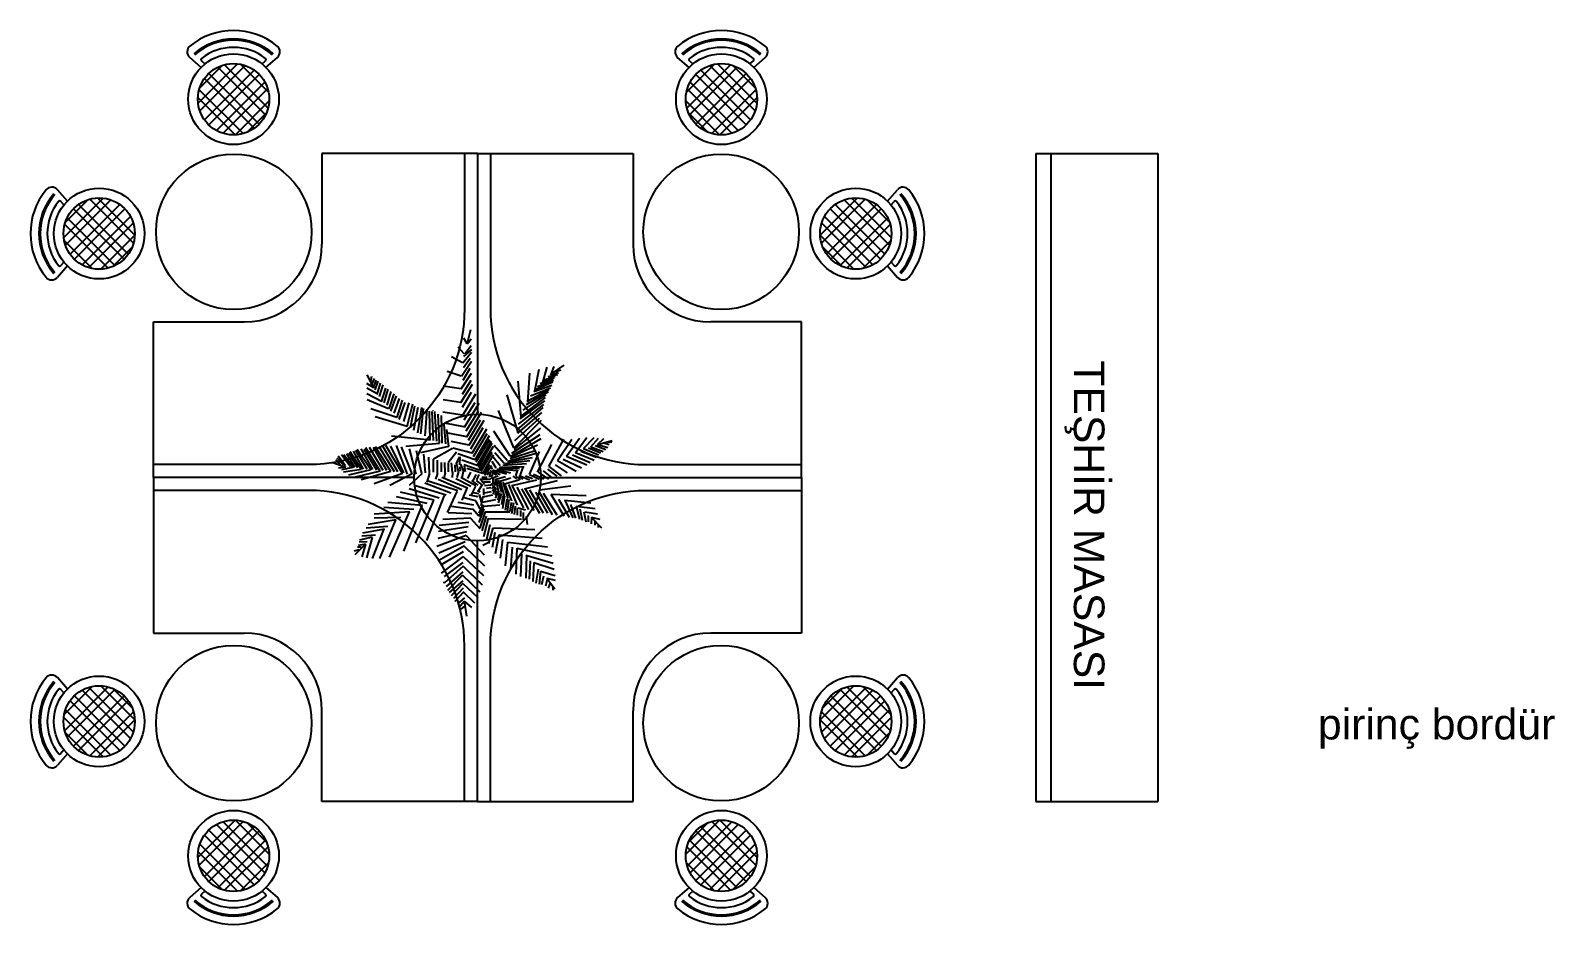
# Model space of a CAD drawing. Header units: millimetres. Extents: x 1650 to 6065, y 324 to 3836.
# Drawn here: x 3248.3 to 3747.1, y 1855.7 to 2148.3 of the extents above; entities that cross this region are included whole.
import ezdxf

# ---------------------------------------------------------------- set-up
doc = ezdxf.new("R2010")
doc.units = ezdxf.units.MM
doc.layers.add('A-370C-C', color=30, linetype='Continuous')
doc.layers.add('PY', color=104, linetype='Continuous')
doc.layers.add('porselen kaplama', color=181, linetype='Continuous', lineweight=5)
doc.styles.get("Standard").update_dxf_attribs({"font": 'arial.ttf'})

# ---------------------------------------------------------------- blocks, each defined once
blk = doc.blocks.new('A$C0AE060C1')
at = {"layer": 'PY', "color": 251, "true_color": 0x636466}
for p, q in [((4.394, 8.908), (4.291, 9.097)), ((4.507, 9.368), (4.394, 8.935)), ((4.394, 8.908), (4.53, 9.07)), ((4.246, 8.285), (3.882, 8.488)), ((4.303, 8.583), (4.098, 8.799)), ((4.257, 8.285), (4.542, 8.637)), ((4.283, 8.491), (4.553, 8.72)), ((4.325, 8.583), (4.53, 8.854)), ((4.2, 7.851), (3.745, 8)), ((4.212, 7.851), (4.542, 8.339)), ((4.261, 7.721), (4.5, 8.118)), ((4.274, 8.137), (4.5, 8.435)), ((6.612, 7.364), (6.748, 8.082)), ((6.873, 7.648), (7.01, 8.149)), ((7.135, 7.879), (7.249, 8.163)), ((7.564, 8.214), (7.15, 7.93)), ((7.283, 8.007), (7.464, 8.063)), ((1.118, 7.892), (1.334, 7.472)), ((1.346, 7.472), (1.118, 7.608)), ((1.239, 7.69), (1.278, 7.852)), ((1.278, 7.578), (1.367, 7.777)), ((1.334, 7.472), (1.414, 7.716)), ((1.389, 7.405), (1.482, 7.69)), ((1.448, 7.256), (1.562, 7.621)), ((1.531, 7.187), (1.646, 7.566)), ((1.562, 7.621), (1.562, 7.621)), ((4.2, 7.432), (3.609, 7.527)), ((4.189, 6.985), (4.576, 7.594)), ((4.2, 7.432), (4.542, 7.946)), ((4.247, 7.262), (4.526, 7.721)), ((6.168, 6.511), (6.066, 7.689)), ((6.384, 6.998), (6.452, 7.946)), ((6.582, 7.349), (7.167, 7.56)), ((6.624, 7.418), (7.197, 7.664)), ((6.698, 7.51), (7.22, 7.721)), ((6.786, 7.616), (7.247, 7.796)), ((6.879, 7.721), (7.277, 7.854)), ((7.043, 7.845), (7.362, 7.901)), ((7.15, 7.911), (7.388, 7.968)), ((7.197, 7.664), (7.197, 7.664)), ((7.388, 7.968), (7.388, 7.968)), ((1.448, 7.269), (1.118, 7.459)), ((1.596, 7.025), (1.118, 7.269)), ((1.823, 6.782), (1.129, 7.08)), ((1.596, 7.012), (1.732, 7.459)), ((1.686, 6.976), (1.81, 7.423)), ((1.775, 6.902), (1.912, 7.349)), ((1.846, 6.782), (2.005, 7.269)), ((1.899, 6.703), (2.08, 7.206)), ((2.005, 6.635), (2.182, 7.119)), ((2.108, 6.497), (2.278, 7.066)), ((2.169, 6.436), (2.373, 6.989)), ((4.178, 6.985), (3.609, 7.08)), ((4.247, 6.834), (4.54, 7.33)), ((4.257, 6.579), (4.678, 7.269)), ((4.296, 6.418), (4.655, 6.989)), ((6.066, 5.996), (5.702, 7.242)), ((6.135, 6.455), (6.941, 7.045)), ((6.162, 6.546), (6.959, 7.152)), ((6.228, 6.741), (6.977, 7.237)), ((6.339, 6.921), (7.057, 7.349)), ((6.385, 7.039), (7.07, 7.418)), ((6.467, 7.206), (7.119, 7.473)), ((2.096, 6.497), (1.243, 6.782)), ((2.437, 6.199), (1.391, 6.524)), ((2.32, 6.368), (2.501, 6.976)), ((2.437, 6.199), (2.619, 6.944)), ((2.537, 6.17), (2.679, 6.883)), ((2.652, 6.083), (2.794, 6.834)), ((2.779, 5.996), (2.915, 6.822)), ((2.882, 5.959), (2.971, 6.796)), ((3.024, 5.903), (3.086, 6.759)), ((3.188, 5.753), (3.165, 6.701)), ((3.29, 5.741), (3.25, 6.691)), ((3.268, 6.728), (3.268, 6.714)), ((3.405, 5.723), (3.343, 6.691)), ((3.495, 5.658), (3.45, 6.606)), ((3.45, 6.606), (3.45, 6.592)), ((3.583, 5.654), (3.556, 6.561)), ((4.246, 6.579), (3.598, 6.673)), ((4.314, 6.186), (4.792, 6.971)), ((4.362, 6.064), (4.77, 6.703)), ((4.382, 5.861), (4.871, 6.673)), ((5.929, 5.509), (5.417, 6.728)), ((6.035, 6.091), (6.879, 6.83)), ((6.06, 5.99), (6.839, 6.666)), ((6.073, 6.275), (6.901, 6.921)), ((3.698, 5.636), (3.649, 6.263)), ((4.337, 6.186), (3.666, 6.308)), ((3.802, 5.55), (3.734, 6.105)), ((4.438, 5.76), (4.832, 6.418)), ((4.462, 5.59), (4.951, 6.416)), ((4.513, 5.475), (4.921, 6.17)), ((4.564, 5.333), (5.042, 6.132)), ((5.804, 5.238), (5.269, 6.051)), ((5.931, 5.456), (6.813, 6.151)), ((5.939, 5.503), (6.831, 6.413)), ((5.958, 5.741), (6.76, 6.474)), ((1.545, 4.745), (1.083, 5.503)), ((1.083, 5.503), (1.083, 5.484)), ((1.646, 4.761), (1.199, 5.512)), ((1.77, 4.761), (1.327, 5.512)), ((1.895, 4.726), (1.401, 5.541)), ((2.014, 4.724), (1.531, 5.524)), ((2.129, 4.724), (1.646, 5.543)), ((2.277, 4.669), (1.736, 5.579)), ((2.32, 4.686), (1.899, 5.561)), ((3.188, 5.753), (1.926, 5.888)), ((2.448, 4.649), (2.08, 5.58)), ((2.596, 4.65), (2.245, 5.541)), ((3.495, 5.644), (2.392, 5.55)), ((3.791, 5.55), (2.87, 5.346)), ((3.29, 5.143), (3.916, 5.495)), ((4.382, 5.861), (3.78, 5.983)), ((4.462, 5.59), (3.87, 5.712)), ((4.564, 5.333), (3.927, 5.495)), ((4.602, 5.226), (5.049, 5.977)), ((4.655, 5.116), (5.133, 5.915)), ((4.695, 5.046), (5.138, 5.779)), ((4.724, 4.927), (5.19, 5.726)), ((4.77, 4.866), (5.213, 5.654)), ((4.792, 4.778), (5.258, 5.563)), ((5.702, 5.089), (5.281, 5.577)), ((5.812, 5.219), (6.815, 5.806)), ((5.829, 5.208), (6.698, 5.599)), ((5.856, 5.332), (6.786, 5.94)), ((6.704, 4.707), (7.166, 5.617)), ((7.07, 4.896), (7.564, 5.787)), ((7.357, 5.086), (7.818, 5.787)), ((7.468, 5.731), (7.468, 5.731)), ((7.643, 5.238), (8.073, 5.825)), ((7.946, 5.351), (8.312, 5.844)), ((8.073, 5.825), (8.073, 5.825)), ((8.201, 5.484), (8.551, 5.844)), ((8.368, 5.506), (8.762, 5.344)), ((8.439, 5.541), (8.694, 5.825)), ((8.439, 5.541), (8.853, 5.389)), ((8.585, 5.58), (8.931, 5.45)), ((8.662, 5.617), (8.869, 5.806)), ((8.662, 5.617), (9.14, 5.749)), ((8.662, 5.617), (8.997, 5.522)), ((8.864, 5.667), (9.046, 5.611)), ((9.006, 5.704), (9.135, 5.686)), ((0, 5.029), (0.43, 4.877)), ((0.242, 4.953), (0.1, 5.115)), ((0.357, 4.935), (0.14, 5.17)), ((0.414, 4.915), (0.175, 5.238)), ((0.574, 4.885), (0.281, 5.276)), ((0.653, 4.858), (0.366, 5.276)), ((0.725, 4.866), (0.459, 5.313)), ((0.818, 4.848), (0.534, 5.332)), ((0.939, 4.802), (0.573, 5.37)), ((1.008, 4.81), (0.676, 5.4)), ((1.123, 4.81), (0.751, 5.419)), ((1.242, 4.783), (0.796, 5.446)), ((0.796, 5.446), (0.796, 5.446)), ((1.314, 4.792), (0.928, 5.475)), ((1.438, 4.779), (1.021, 5.456)), ((2.727, 4.649), (2.51, 5.475)), ((2.914, 4.65), (2.739, 5.408)), ((3.033, 4.686), (2.984, 5.295)), ((3.169, 4.669), (3.137, 5.2)), ((3.299, 4.705), (3.299, 5.133)), ((3.424, 4.669), (3.424, 5.105)), ((3.556, 4.724), (3.556, 5.028)), ((3.678, 4.688), (3.662, 5.029)), ((3.78, 5.021), (4.052, 5.374)), ((3.786, 4.724), (3.786, 5.009)), ((3.917, 4.707), (3.885, 5.01)), ((4.041, 4.981), (4.155, 5.211)), ((4.108, 4.726), (4.045, 5.01)), ((4.052, 5.374), (4.052, 5.374)), ((4.655, 5.116), (4.087, 5.306)), ((4.155, 5.211), (4.143, 4.954)), ((4.724, 4.927), (4.223, 5.103)), ((4.859, 4.742), (5.213, 5.369)), ((4.906, 4.669), (5.258, 5.279)), ((5.349, 4.845), (5.213, 5.062)), ((5.474, 4.913), (5.247, 5.197)), ((5.611, 4.994), (5.304, 5.346)), ((5.563, 4.935), (6.339, 4.99)), ((5.621, 4.991), (6.449, 5.086)), ((5.727, 5.046), (6.534, 5.189)), ((5.732, 5.067), (6.656, 5.332)), ((5.807, 5.152), (6.622, 5.419)), ((6.433, 4.631), (6.767, 5.389)), ((6.656, 5.332), (6.656, 5.332)), ((7.357, 5.086), (7.962, 4.745)), ((7.54, 5.133), (8.138, 4.848)), ((7.643, 5.238), (8.312, 4.953)), ((7.845, 5.276), (8.421, 5.021)), ((7.946, 5.351), (8.551, 5.105)), ((8.116, 5.4), (8.625, 5.201)), ((8.201, 5.484), (8.694, 5.276)), ((0.43, 4.877), (0.191, 4.84)), ((0.653, 4.858), (0.287, 4.783)), ((0.939, 4.802), (0.35, 4.707)), ((1.242, 4.783), (0.51, 4.612)), ((1.545, 4.745), (0.685, 4.536)), ((1.895, 4.726), (0.924, 4.46)), ((2.277, 4.669), (1.353, 4.328)), ((2.596, 4.65), (1.863, 4.271)), ((2.914, 4.65), (2.5, 4.271)), ((3.169, 4.669), (3.073, 4.385)), ((3.424, 4.669), (3.36, 4.479)), ((4.411, 4.19), (3.567, 4.531)), ((3.678, 4.688), (3.631, 4.498)), ((3.631, 4.498), (3.631, 4.498)), ((3.917, 4.707), (3.901, 4.536)), ((4.017, 4.724), (4.004, 4.953)), ((4.108, 4.726), (4.06, 4.536)), ((4.181, 4.742), (4.167, 4.885)), ((4.283, 4.726), (4.188, 4.972)), ((4.681, 4.265), (4.188, 4.531)), ((4.267, 4.726), (4.22, 4.517)), ((4.792, 4.778), (4.291, 4.954)), ((4.345, 4.724), (4.309, 4.904)), ((4.906, 4.669), (4.382, 4.832)), ((4.506, 4.707), (4.411, 4.498)), ((4.681, 4.631), (4.586, 4.422)), ((4.713, 4.462), (4.793, 4.634)), ((4.873, 4.548), (5.048, 4.548)), ((4.947, 4.655), (5.138, 4.959)), ((4.968, 4.612), (5.191, 4.913)), ((5.049, 4.618), (5.125, 4.724)), ((5.127, 4.548), (5.175, 4.719)), ((5.223, 4.548), (5.127, 4.462)), ((5.143, 4.764), (5.35, 4.612)), ((5.213, 4.805), (5.167, 4.927)), ((5.191, 4.913), (5.191, 4.913)), ((5.191, 4.548), (5.255, 4.698)), ((5.223, 4.783), (5.685, 4.65)), ((5.223, 4.526), (5.414, 4.591)), ((5.231, 4.742), (5.475, 4.637)), ((5.239, 4.526), (5.239, 4.311)), ((5.334, 4.483), (5.653, 4.569)), ((5.359, 4.792), (5.82, 4.686)), ((5.366, 4.821), (6.019, 4.764)), ((5.448, 4.848), (6.113, 4.829)), ((5.462, 4.877), (6.258, 4.896)), ((5.462, 4.419), (5.828, 4.526)), ((5.896, 4.575), (6.011, 4.488)), ((5.987, 4.591), (6.051, 4.784)), ((5.987, 4.591), (6.131, 4.462)), ((6.073, 4.575), (6.215, 4.488)), ((6.131, 4.593), (6.226, 4.877)), ((6.131, 4.593), (6.433, 4.46)), ((6.303, 4.593), (6.534, 4.506)), ((6.433, 4.631), (6.767, 4.479)), ((6.569, 4.649), (6.901, 4.488)), ((6.72, 4.707), (7.054, 4.479)), ((6.879, 4.755), (7.172, 4.525)), ((7.03, 4.81), (7.336, 4.575)), ((7.07, 4.896), (7.468, 4.593)), ((7.274, 4.953), (7.668, 4.686)), ((3.312, 3.791), (2.213, 4.057)), ((3.481, 3.861), (2.501, 4.165)), ((3.71, 3.962), (2.707, 4.265)), ((3.866, 4.022), (3.011, 4.345)), ((4.092, 4.095), (3.121, 4.417)), ((3.36, 4.479), (3.36, 4.479)), ((4.221, 4.128), (3.445, 4.469)), ((4.06, 4.075), (3.742, 3.387)), ((4.513, 4.239), (4.03, 4.488)), ((4.395, 4.204), (4.22, 3.796)), ((4.666, 4.247), (4.522, 3.946)), ((4.757, 4.289), (4.553, 4.432)), ((4.777, 4), (4.602, 4.038)), ((4.904, 4.284), (4.697, 4.436)), ((4.819, 4.059), (4.739, 4.097)), ((4.888, 4.29), (4.745, 4.075)), ((4.809, 4.483), (5.127, 4.483)), ((4.961, 4.308), (4.859, 4.432)), ((4.936, 4.397), (5.159, 4.397)), ((4.936, 4.171), (4.936, 3.962)), ((4.952, 4.032), (5.191, 4.075)), ((4.968, 4.268), (5.175, 4.29)), ((5.032, 4.182), (5.175, 4.204)), ((5.239, 4.333), (5.143, 4.268)), ((5.302, 4.268), (5.191, 4.161)), ((5.244, 4.277), (5.209, 4.258)), ((5.324, 4.221), (5.231, 4.078)), ((5.35, 4.182), (5.239, 3.989)), ((5.311, 4.488), (5.297, 4.289)), ((5.373, 4.097), (5.311, 3.954)), ((5.311, 3.954), (5.461, 4.022)), ((5.43, 4.096), (5.318, 3.86)), ((5.334, 4.483), (5.414, 4.096)), ((5.461, 4.022), (5.386, 3.793)), ((5.399, 4.45), (5.515, 4.041)), ((5.525, 4.01), (5.414, 3.71)), ((5.478, 4.419), (5.605, 3.925)), ((5.563, 4.382), (5.732, 3.848)), ((5.621, 4.333), (6.083, 4.462)), ((5.621, 4.333), (5.844, 3.774)), ((5.754, 4.308), (6.037, 3.631)), ((5.86, 4.268), (6.672, 4.462)), ((5.86, 4.268), (6.242, 3.538)), ((6.024, 4.221), (6.405, 3.489)), ((6.175, 4.165), (6.582, 3.451)), ((6.274, 4.161), (7.357, 4.44)), ((6.29, 4.161), (6.767, 3.366)), ((6.432, 4.134), (6.888, 3.383)), ((6.636, 4.059), (7.03, 3.364)), ((6.752, 4.053), (7.181, 3.323)), ((6.765, 4.128), (7.794, 4.263)), ((6.888, 4.022), (7.336, 3.309)), ((2.652, 3.489), (1.673, 3.557)), ((2.93, 3.621), (1.799, 3.716)), ((3.086, 3.681), (2.08, 3.898)), ((2.914, 3.624), (2.309, 2.12)), ((3.296, 3.796), (2.707, 2.399)), ((3.072, 2.477), (3.652, 3.942)), ((4.586, 3.488), (3.885, 3.583)), ((4.615, 3.631), (4.105, 3.718)), ((4.22, 3.796), (4.22, 3.796)), ((4.22, 3.796), (4.22, 3.796)), ((4.681, 3.773), (4.299, 3.867)), ((4.752, 3.898), (4.473, 3.954)), ((4.586, 3.507), (4.777, 3.28)), ((4.666, 3.773), (4.809, 3.507)), ((4.936, 3.602), (4.777, 3.259)), ((4.907, 3.65), (4.779, 3.364)), ((4.943, 3.507), (4.779, 3.06)), ((4.793, 3.981), (4.857, 3.735)), ((4.907, 3.917), (4.841, 3.613)), ((4.904, 3.731), (5.334, 3.817)), ((4.92, 3.903), (5.239, 3.968)), ((4.936, 3.602), (5.462, 3.645)), ((5.563, 3.935), (5.515, 3.65)), ((5.621, 3.925), (5.557, 3.516)), ((5.692, 3.83), (5.639, 3.47)), ((5.764, 3.817), (5.701, 3.409)), ((5.834, 3.718), (5.794, 3.42)), ((5.908, 3.71), (5.844, 3.344)), ((5.971, 3.594), (5.935, 3.327)), ((6.035, 3.538), (6.035, 3.301)), ((6.067, 3.538), (6.306, 3.473)), ((7.134, 3.989), (7.564, 3.28)), ((7.15, 3.989), (8.296, 3.946)), ((7.389, 3.83), (7.73, 3.24)), ((7.58, 3.796), (8.439, 3.71)), ((7.595, 3.796), (7.85, 3.216)), ((7.783, 3.65), (7.947, 3.203)), ((7.962, 3.602), (8.583, 3.516)), ((7.962, 3.602), (8.073, 3.173)), ((8.089, 3.507), (8.164, 3.135)), ((2.07, 3.147), (1.162, 2.995)), ((2.516, 3.412), (1.353, 3.336)), ((2.222, 3.222), (1.354, 3.203)), ((2.054, 3.151), (1.529, 1.883)), ((2.5, 3.409), (1.847, 1.926)), ((4.447, 3.06), (3.481, 2.967)), ((4.522, 3.204), (3.599, 3.166)), ((4.549, 3.346), (3.773, 3.383)), ((4.506, 3.204), (4.809, 2.863)), ((4.984, 3.409), (4.809, 2.893)), ((5.023, 3.271), (4.881, 2.793)), ((5.08, 3.194), (4.936, 2.592)), ((4.984, 3.409), (5.796, 3.409)), ((5.08, 3.194), (6.178, 3.173)), ((6.139, 3.451), (6.139, 3.259)), ((6.226, 3.387), (6.226, 3.151)), ((6.33, 3.259), (6.365, 2.992)), ((8.216, 3.409), (8.28, 3.087)), ((8.248, 3.409), (8.662, 3.344)), ((8.355, 3.29), (8.355, 3.079)), ((8.455, 3.237), (8.742, 3.173)), ((8.471, 3.237), (8.455, 3.022)), ((8.455, 3.237), (8.79, 2.893)), ((8.572, 3.098), (8.572, 2.973)), ((8.687, 3.004), (8.687, 2.899)), ((1.29, 2.578), (0.876, 2.483)), ((1.394, 2.651), (0.946, 2.613)), ((1.688, 2.844), (0.971, 2.711)), ((1.801, 2.936), (1.088, 2.88)), ((1.29, 2.571), (1.099, 1.905)), ((1.672, 2.85), (1.29, 1.883)), ((4.363, 2.635), (3.408, 2.275)), ((4.371, 2.756), (3.441, 2.539)), ((4.427, 2.919), (3.455, 2.768)), ((4.363, 2.635), (4.952, 2.009)), ((5.138, 2.986), (5.023, 2.452)), ((5.239, 2.893), (5.095, 2.378)), ((5.302, 2.738), (5.213, 2.241)), ((5.255, 2.893), (6.608, 2.829)), ((5.43, 2.657), (5.318, 2.034)), ((5.446, 2.657), (6.847, 2.55)), ((5.554, 2.508), (5.479, 1.9)), ((6.847, 2.55), (6.847, 2.55)), ((0.857, 2.167), (0.702, 2.129)), ((1.067, 2.351), (0.717, 2.009)), ((0.933, 2.253), (0.804, 2.253)), ((1.067, 2.351), (0.828, 2.313)), ((1.123, 2.433), (0.857, 2.415)), ((1.067, 2.351), (0.955, 1.934)), ((4.331, 2.433), (3.467, 2.061)), ((4.315, 2.294), (3.471, 1.82)), ((4.269, 2.098), (3.529, 1.664)), ((4.315, 2.275), (4.968, 1.649)), ((5.085, 2.396), (4.907, 2.309)), ((5.717, 2.421), (5.637, 1.647)), ((5.732, 2.421), (7.022, 2.27)), ((5.873, 2.253), (5.811, 1.54)), ((6.019, 2.227), (5.987, 1.368)), ((6.019, 2.227), (7.166, 1.969)), ((6.179, 2.042), (6.144, 1.291)), ((1.529, 1.883), (1.529, 1.883)), ((4.267, 1.953), (3.551, 1.403)), ((4.256, 1.757), (3.645, 1.291)), ((4.267, 1.63), (3.646, 1.081)), ((4.252, 1.649), (4.888, 1.024)), ((4.267, 1.953), (4.936, 1.327)), ((6.322, 1.991), (7.213, 1.733)), ((6.338, 1.991), (6.322, 1.239)), ((6.463, 1.807), (6.423, 1.205)), ((6.576, 1.755), (6.545, 1.131)), ((6.576, 1.755), (7.245, 1.54)), ((6.715, 1.54), (6.64, 1.08)), ((3.646, 1.081), (3.646, 1.118)), ((4.256, 1.453), (3.707, 0.969)), ((4.236, 1.327), (3.758, 0.834)), ((4.256, 1.149), (3.809, 0.776)), ((4.252, 1.062), (3.869, 0.664)), ((4.236, 1.346), (4.809, 0.796)), ((4.252, 1.062), (4.745, 0.607)), ((4.952, 1.196), (4.952, 1.196)), ((6.799, 1.475), (6.752, 1.046)), ((6.799, 1.475), (7.277, 1.325)), ((6.897, 1.31), (6.831, 1.025)), ((7.022, 1.239), (6.959, 0.981)), ((7.006, 1.239), (7.277, 1.174)), ((7.006, 1.239), (7.261, 0.895)), ((7.11, 1.093), (7.048, 0.919)), ((7.189, 1.006), (7.203, 0.845)), ((4.269, 0.919), (3.95, 0.578)), ((4.283, 0.796), (3.997, 0.474)), ((4.309, 0.596), (4.079, 0.398)), ((4.267, 0.796), (4.634, 0.436)), ((3.997, 0.474), (3.997, 0.474)), ((4.299, 0.474), (4.14, 0.284)), ((4.318, 0.33), (4.194, 0.224)), ((4.299, 0.493), (4.538, 0.284)), ((4.299, 0.493), (4.379, 0))]:
    blk.add_line(p, q, dxfattribs=at)

msp = doc.modelspace()

# ---------------------------------------------------------------- linework, layer by layer
at = {"layer": 'A-370C-C', "ltscale": 50}
for p, q in [((3304.18, 2136.18, 0), (3300.44, 2139.48, 0)), ((3303.2, 2124.46, 0), (3316.12, 2137.38, 0)), ((3303.72, 2129.49, 0), (3311.09, 2136.86, 0)), ((3303.75, 2122.01, 0), (3318.57, 2136.83, 0)), ((3305.45, 2137.33, 0), (3304.31, 2138.33, 0)), ((3305.28, 2119.04, 0), (3321.54, 2135.31, 0)), ((3325.28, 2120.67, 0), (3309.67, 2136.28, 0)), ((3326.09, 2122.86, 0), (3311.86, 2137.09, 0)), ((3326.23, 2128.09, 0), (3317.09, 2137.23, 0)), ((3324.13, 2137.33, 0), (3325.27, 2138.33, 0)), ((3325.4, 2136.18, 0), (3329.15, 2139.48, 0)), ((3463.85, 2136.18, 0), (3460.1, 2139.48, 0)), ((3463.02, 2128.09, 0), (3472.16, 2137.23, 0)), ((3463.16, 2122.86, 0), (3477.38, 2137.09, 0)), ((3463.97, 2120.67, 0), (3479.57, 2136.28, 0)), ((3465.11, 2137.33, 0), (3463.98, 2138.33, 0)), ((3483.97, 2119.04, 0), (3467.7, 2135.31, 0)), ((3485.49, 2122.01, 0), (3470.68, 2136.83, 0)), ((3486.05, 2124.46, 0), (3473.13, 2137.38, 0)), ((3485.52, 2129.49, 0), (3478.15, 2136.86, 0)), ((3483.8, 2137.33, 0), (3484.93, 2138.33, 0)), ((3485.06, 2136.18, 0), (3488.81, 2139.48, 0)), ((3305.16, 2132.66, 0), (3321.66, 2116.16, 0)), ((3306.66, 2134.16, 0), (3323.16, 2117.66, 0)), ((3309.26, 2115.52, 0), (3325.06, 2131.32, 0)), ((3315.03, 2125.79, 0), (3323.16, 2133.92, 0)), ((3479.99, 2115.52, 0), (3464.18, 2131.32, 0)), ((3482.59, 2134.16, 0), (3466.09, 2117.66, 0)), ((3474.22, 2125.79, 0), (3466.09, 2133.92, 0)), ((3484.09, 2132.66, 0), (3467.59, 2116.16, 0)), ((3315.32, 2114.13, 0), (3303.14, 2126.32, 0)), ((3317.9, 2114.55, 0), (3303.55, 2128.9, 0)), ((3306.66, 2117.42, 0), (3315.03, 2125.79, 0)), ((3311.37, 2114.64, 0), (3325.95, 2129.21, 0)), ((3315.38, 2114.14, 0), (3326.44, 2125.21, 0)), ((3473.87, 2114.14, 0), (3462.8, 2125.21, 0)), ((3477.87, 2114.64, 0), (3463.3, 2129.21, 0)), ((3471.34, 2114.55, 0), (3485.7, 2128.9, 0)), ((3473.93, 2114.13, 0), (3486.11, 2126.32, 0)), ((3482.59, 2117.42, 0), (3474.22, 2125.79, 0)), ((3325.58, 2121.34, 0), (3319.24, 2115.01, 0)), ((3463.67, 2121.34, 0), (3470, 2115.01, 0)), ((3394.62, 2108.06, 0), (3343.71, 2108.06, 0)), ((3343.71, 2108.06, 0), (3343.71, 2078.36, 0)), ((3394.62, 2108.06, 0), (3445.53, 2108.06, 0)), ((3420.08, 2108.06, 0), (3445.53, 2108.06, 0)), ((3445.53, 2108.06, 0), (3445.53, 2078.36, 0)), ((3577.31, 2108.06, 0), (3577.31, 1895.92, 0)), ((3577.31, 2108.06, 0), (3617.31, 2108.06, 0)), ((3582.31, 2108.06, 0), (3582.31, 1895.92, 0)), ((3617.31, 2108.06, 0), (3617.31, 1895.92, 0)), ((3260.43, 2092.43, 0), (3257.13, 2096.18, 0)), ((3528.82, 2092.43, 0), (3532.11, 2096.18, 0)), ((3259.28, 2091.17, 0), (3258.28, 2092.3, 0)), ((3272.15, 2093.41, 0), (3259.23, 2080.49, 0)), ((3267.13, 2092.89, 0), (3259.76, 2085.52, 0)), ((3274.6, 2092.86, 0), (3259.78, 2078.05, 0)), ((3277.58, 2091.34, 0), (3261.31, 2075.07, 0)), ((3262.46, 2089.95, 0), (3278.95, 2073.45, 0)), ((3263.96, 2091.45, 0), (3280.45, 2074.96, 0)), ((3282.07, 2078.71, 0), (3267.71, 2093.07, 0)), ((3282.48, 2081.3, 0), (3270.3, 2093.48, 0)), ((3279.19, 2089.95, 0), (3270.82, 2081.59, 0)), ((3506.77, 2081.3, 0), (3518.95, 2093.48, 0)), ((3507.18, 2078.71, 0), (3521.54, 2093.07, 0)), ((3525.29, 2091.45, 0), (3508.79, 2074.96, 0)), ((3510.05, 2089.95, 0), (3518.42, 2081.59, 0)), ((3526.79, 2089.95, 0), (3510.29, 2073.45, 0)), ((3511.67, 2091.34, 0), (3527.94, 2075.07, 0)), ((3514.65, 2092.86, 0), (3529.46, 2078.05, 0)), ((3517.09, 2093.41, 0), (3530.01, 2080.49, 0)), ((3522.12, 2092.89, 0), (3529.49, 2085.52, 0)), ((3529.96, 2091.17, 0), (3530.96, 2092.3, 0)), ((3275.94, 2071.34, 0), (3260.34, 2086.94, 0)), ((3281.1, 2087.36, 0), (3265.29, 2071.55, 0)), ((3281.98, 2085.24, 0), (3267.41, 2070.67, 0)), ((3507.27, 2085.24, 0), (3521.84, 2070.67, 0)), ((3508.15, 2087.36, 0), (3523.96, 2071.55, 0)), ((3513.31, 2071.34, 0), (3528.91, 2086.94, 0)), ((3273.75, 2070.53, 0), (3259.53, 2084.75, 0)), ((3270.82, 2081.59, 0), (3262.69, 2073.45, 0)), ((3282.48, 2081.24, 0), (3271.41, 2070.17, 0)), ((3506.77, 2081.24, 0), (3517.84, 2070.17, 0)), ((3515.5, 2070.53, 0), (3529.72, 2084.75, 0)), ((3518.42, 2081.59, 0), (3526.55, 2073.45, 0)), ((3268.52, 2070.38, 0), (3259.38, 2079.52, 0)), ((3275.28, 2071.04, 0), (3281.61, 2077.37, 0)), ((3513.97, 2071.04, 0), (3507.64, 2077.37, 0)), ((3520.72, 2070.38, 0), (3529.86, 2079.52, 0)), ((3260.43, 2071.22, 0), (3257.13, 2067.47, 0)), ((3259.28, 2072.48, 0), (3258.28, 2071.34, 0)), ((3528.82, 2071.22, 0), (3532.11, 2067.47, 0)), ((3529.96, 2072.48, 0), (3530.96, 2071.34, 0)), ((3288.56, 2001.99, 0), (3288.56, 2052.9, 0)), ((3288.56, 2052.9, 0), (3318.26, 2052.9, 0)), ((3500.69, 2052.9, 0), (3470.99, 2052.9, 0)), ((3500.69, 2001.99, 0), (3500.69, 2052.9, 0)), ((3288.56, 2001.99, 0), (3288.56, 1951.08, 0)), ((3500.69, 2001.99, 0), (3500.69, 1951.08, 0)), ((3288.56, 1951.08, 0), (3318.26, 1951.08, 0)), ((3500.69, 1951.08, 0), (3470.99, 1951.08, 0)), ((3260.43, 1932.77, 0), (3257.13, 1936.51, 0)), ((3528.82, 1932.77, 0), (3532.11, 1936.51, 0)), ((3259.28, 1931.5, 0), (3258.28, 1932.64, 0)), ((3268.52, 1933.6, 0), (3259.38, 1924.46, 0)), ((3273.75, 1933.45, 0), (3259.53, 1919.23, 0)), ((3275.94, 1932.64, 0), (3260.34, 1917.04, 0)), ((3262.46, 1914.03, 0), (3278.95, 1930.53, 0)), ((3270.82, 1922.4, 0), (3262.69, 1930.53, 0)), ((3281.1, 1916.62, 0), (3265.29, 1932.43, 0)), ((3281.98, 1918.74, 0), (3267.41, 1933.31, 0)), ((3282.48, 1922.74, 0), (3271.41, 1933.81, 0)), ((3275.28, 1932.94, 0), (3281.61, 1926.61, 0)), ((3506.77, 1922.74, 0), (3517.84, 1933.81, 0)), ((3507.27, 1918.74, 0), (3521.84, 1933.31, 0)), ((3513.97, 1932.94, 0), (3507.64, 1926.61, 0)), ((3508.15, 1916.62, 0), (3523.96, 1932.43, 0)), ((3526.79, 1914.03, 0), (3510.29, 1930.53, 0)), ((3513.31, 1932.64, 0), (3528.91, 1917.04, 0)), ((3515.5, 1933.45, 0), (3529.72, 1919.23, 0)), ((3518.42, 1922.4, 0), (3526.55, 1930.53, 0)), ((3520.72, 1933.6, 0), (3529.86, 1924.46, 0)), ((3529.96, 1931.5, 0), (3530.96, 1932.64, 0)), ((3274.6, 1911.12, 0), (3259.78, 1925.94, 0)), ((3277.58, 1912.64, 0), (3261.31, 1928.91, 0)), ((3263.96, 1912.53, 0), (3280.45, 1929.03, 0)), ((3282.07, 1925.27, 0), (3267.71, 1910.91, 0)), ((3343.71, 1895.92, 0), (3343.71, 1925.62, 0)), ((3445.53, 1895.92, 0), (3445.53, 1925.62, 0)), ((3507.18, 1925.27, 0), (3521.54, 1910.91, 0)), ((3525.29, 1912.53, 0), (3508.79, 1929.03, 0)), ((3511.67, 1912.64, 0), (3527.94, 1928.91, 0)), ((3514.65, 1911.12, 0), (3529.46, 1925.94, 0)), ((3272.15, 1910.57, 0), (3259.23, 1923.49, 0)), ((3282.48, 1922.68, 0), (3270.3, 1910.5, 0)), ((3279.19, 1914.03, 0), (3270.82, 1922.4, 0)), ((3506.77, 1922.68, 0), (3518.95, 1910.5, 0)), ((3510.05, 1914.03, 0), (3518.42, 1922.4, 0)), ((3517.09, 1910.57, 0), (3530.01, 1923.49, 0)), ((3267.13, 1911.09, 0), (3259.76, 1918.46, 0)), ((3522.12, 1911.09, 0), (3529.49, 1918.46, 0)), ((3260.43, 1911.55, 0), (3257.13, 1907.8, 0)), ((3259.28, 1912.82, 0), (3258.28, 1911.68, 0)), ((3528.82, 1911.55, 0), (3532.11, 1907.8, 0)), ((3529.96, 1912.82, 0), (3530.96, 1911.68, 0)), ((3394.62, 1895.92, 0), (3343.71, 1895.92, 0)), ((3394.62, 1895.92, 0), (3445.53, 1895.92, 0)), ((3577.31, 1895.92, 0), (3617.31, 1895.92, 0)), ((3315.32, 1889.85, 0), (3303.14, 1877.67, 0)), ((3317.9, 1889.44, 0), (3303.55, 1875.08, 0)), ((3305.16, 1871.32, 0), (3321.66, 1887.82, 0)), ((3306.66, 1886.56, 0), (3315.03, 1878.19, 0)), ((3306.66, 1869.82, 0), (3323.16, 1886.32, 0)), ((3309.26, 1888.46, 0), (3325.06, 1872.66, 0)), ((3311.37, 1889.35, 0), (3325.95, 1874.77, 0)), ((3315.38, 1889.84, 0), (3326.44, 1878.78, 0)), ((3325.58, 1882.64, 0), (3319.24, 1888.98, 0)), ((3473.87, 1889.84, 0), (3462.8, 1878.78, 0)), ((3477.87, 1889.35, 0), (3463.3, 1874.77, 0)), ((3463.67, 1882.64, 0), (3470, 1888.98, 0)), ((3479.99, 1888.46, 0), (3464.18, 1872.66, 0)), ((3482.59, 1869.82, 0), (3466.09, 1886.32, 0)), ((3484.09, 1871.32, 0), (3467.59, 1887.82, 0)), ((3471.34, 1889.44, 0), (3485.7, 1875.08, 0)), ((3473.93, 1889.85, 0), (3486.11, 1877.67, 0)), ((3482.59, 1886.56, 0), (3474.22, 1878.19, 0)), ((3303.75, 1881.97, 0), (3318.57, 1867.15, 0)), ((3305.28, 1884.94, 0), (3321.54, 1868.68, 0)), ((3325.28, 1883.31, 0), (3309.67, 1867.71, 0)), ((3326.09, 1881.12, 0), (3311.86, 1866.9, 0)), ((3463.16, 1881.12, 0), (3477.38, 1866.9, 0)), ((3463.97, 1883.31, 0), (3479.57, 1867.71, 0)), ((3483.97, 1884.94, 0), (3467.7, 1868.68, 0)), ((3485.49, 1881.97, 0), (3470.68, 1867.15, 0)), ((3303.2, 1879.52, 0), (3316.12, 1866.6, 0)), ((3315.03, 1878.19, 0), (3323.16, 1870.06, 0)), ((3326.23, 1875.89, 0), (3317.09, 1866.75, 0)), ((3463.02, 1875.89, 0), (3472.16, 1866.75, 0)), ((3474.22, 1878.19, 0), (3466.09, 1870.06, 0)), ((3486.05, 1879.52, 0), (3473.13, 1866.6, 0)), ((3303.72, 1874.49, 0), (3311.09, 1867.13, 0)), ((3485.52, 1874.49, 0), (3478.15, 1867.13, 0)), ((3304.18, 1867.8, 0), (3300.44, 1864.5, 0)), ((3305.45, 1866.65, 0), (3304.31, 1865.65, 0)), ((3324.13, 1866.65, 0), (3325.27, 1865.65, 0)), ((3325.4, 1867.8, 0), (3329.15, 1864.5, 0)), ((3463.85, 1867.8, 0), (3460.1, 1864.5, 0)), ((3465.11, 1866.65, 0), (3463.98, 1865.65, 0)), ((3483.8, 1866.65, 0), (3484.93, 1865.65, 0)), ((3485.06, 1867.8, 0), (3488.81, 1864.5, 0))]:
    msp.add_line(p, q, dxfattribs=at)
at = {"layer": 'A-370C-C', "ltscale": 50, "elevation": 0}
for points in [[(3390.38, 2108.06), (3390.38, 2057.15, -0.414214), (3339.47, 2006.23), (3288.56, 2006.23)], [(3398.87, 2108.06), (3398.87, 2057.15, 0.414214), (3449.78, 2006.23), (3500.69, 2006.23)], [(3390.38, 1895.92), (3390.38, 1946.84, 0.414214), (3339.47, 1997.75), (3288.56, 1997.75)], [(3398.87, 1895.92), (3398.87, 1946.84, -0.414214), (3449.78, 1997.75), (3500.69, 1997.75)]]:
    msp.add_lwpolyline(points, format="xyb", dxfattribs=at)
for points in [[(3394.62, 2108.06), (3394.62, 2022.72)], [(3373.89, 2001.99), (3288.56, 2001.99)], [(3373.89, 2001.99), (3288.56, 2001.99)], [(3415.35, 2001.99), (3500.69, 2001.99)], [(3415.35, 2001.99), (3500.69, 2001.99)], [(3394.62, 1895.92), (3394.62, 1981.26)], [(3394.62, 1895.92), (3394.62, 1981.26)]]:
    msp.add_lwpolyline(points, dxfattribs=at)
at = {"layer": 'A-370C-C', "ltscale": 50}
for centre, radius in [((3314.79, 2125.79, 0), 14.85), ((3474.46, 2125.79, 0), 14.85), ((3314.79, 2125.79, 0), 11.67), ((3474.46, 2125.79, 0), 11.67), ((3314.89, 2082.39, 0), 25.46), ((3474.36, 2082.39, 0), 25.46), ((3270.82, 2081.82, 0), 14.85), ((3518.42, 2081.82, 0), 14.85), ((3270.82, 2081.82, 0), 11.67), ((3518.42, 2081.82, 0), 11.67), ((3394.62, 2001.99, 0), 20.73), ((3314.89, 1921.59, 0), 25.46), ((3474.36, 1921.59, 0), 25.46), ((3270.82, 1922.16, 0), 14.85), ((3518.42, 1922.16, 0), 14.85), ((3270.82, 1922.16, 0), 11.67), ((3518.42, 1922.16, 0), 11.67), ((3314.79, 1878.19, 0), 14.85), ((3474.46, 1878.19, 0), 14.85), ((3314.79, 1878.19, 0), 11.67), ((3474.46, 1878.19, 0), 11.67)]:
    msp.add_circle(centre, radius, dxfattribs=at)
for centre, radius, start, end in [((3314.79, 2125.79, 0), 22.49, 50.5257, 129.4743), ((3314.79, 2125.79, 0), 19.73, 48.602, 131.398), ((3314.79, 2125.79, 0), 19.3, 48.602, 131.398), ((3474.46, 2125.79, 0), 22.49, 50.5257, 129.4743), ((3474.46, 2125.79, 0), 19.73, 48.602, 131.398), ((3474.46, 2125.79, 0), 19.3, 48.602, 131.398), ((3302.03, 2141.29, 0), 2.41, 129.4743, 228.6588), ((3314.79, 2125.79, 0), 16.97, 51.9736, 128.0264), ((3327.56, 2141.29, 0), 2.41, 311.3412, 50.5257), ((3461.69, 2141.29, 0), 2.41, 129.4743, 228.6588), ((3474.46, 2125.79, 0), 16.97, 51.9736, 128.0264), ((3487.22, 2141.29, 0), 2.41, 311.3412, 50.5257), ((3304.67, 2138.73, 0), 0.538, 128.0264, 228.6588), ((3324.91, 2138.73, 0), 0.538, 311.3412, 51.9736), ((3464.33, 2138.73, 0), 0.538, 128.0264, 228.6588), ((3484.58, 2138.73, 0), 0.538, 311.3412, 51.9736), ((3270.82, 2081.82, 0), 22.49, 140.5257, 219.4743), ((3270.82, 2081.82, 0), 19.73, 138.602, 221.398), ((3255.33, 2094.59, 0), 2.41, 41.3412, 140.5257), ((3533.92, 2094.59, 0), 2.41, 39.4743, 138.6588), ((3518.42, 2081.82, 0), 19.73, 318.602, 41.398), ((3518.42, 2081.82, 0), 22.49, 320.5257, 39.4743), ((3270.82, 2081.82, 0), 19.3, 138.602, 221.398), ((3270.82, 2081.82, 0), 16.97, 141.9736, 218.0264), ((3257.88, 2091.95, 0), 0.538, 41.3412, 141.9736), ((3531.37, 2091.95, 0), 0.538, 38.0264, 138.6588), ((3518.42, 2081.82, 0), 16.97, 321.9736, 38.0264), ((3518.42, 2081.82, 0), 19.3, 318.602, 41.398), ((3318.26, 2078.36, 0), 25.46, 270, 0), ((3470.99, 2078.36, 0), 25.46, 180, 270), ((3257.88, 2071.7, 0), 0.538, 218.0264, 318.6588), ((3531.37, 2071.7, 0), 0.538, 221.3412, 321.9736), ((3255.33, 2069.06, 0), 2.41, 219.4743, 318.6588), ((3533.92, 2069.06, 0), 2.41, 221.3412, 320.5257), ((3318.26, 1925.62, 0), 25.46, 0, 90), ((3470.99, 1925.62, 0), 25.46, 90, 180), ((3270.82, 1922.16, 0), 22.49, 140.5257, 219.4743), ((3270.82, 1922.16, 0), 19.73, 138.602, 221.398), ((3255.33, 1934.92, 0), 2.41, 41.3412, 140.5257), ((3533.92, 1934.92, 0), 2.41, 39.4743, 138.6588), ((3518.42, 1922.16, 0), 19.73, 318.602, 41.398), ((3518.42, 1922.16, 0), 22.49, 320.5257, 39.4743), ((3270.82, 1922.16, 0), 19.3, 138.602, 221.398), ((3270.82, 1922.16, 0), 16.97, 141.9736, 218.0264), ((3257.88, 1932.28, 0), 0.538, 41.3412, 141.9736), ((3531.37, 1932.28, 0), 0.538, 38.0264, 138.6588), ((3518.42, 1922.16, 0), 16.97, 321.9736, 38.0264), ((3518.42, 1922.16, 0), 19.3, 318.602, 41.398), ((3257.88, 1912.04, 0), 0.538, 218.0264, 318.6588), ((3531.37, 1912.04, 0), 0.538, 221.3412, 321.9736), ((3255.33, 1909.39, 0), 2.41, 219.4743, 318.6588), ((3533.92, 1909.39, 0), 2.41, 221.3412, 320.5257), ((3304.67, 1865.25, 0), 0.538, 131.3412, 231.9736), ((3324.91, 1865.25, 0), 0.538, 308.0264, 48.6588), ((3464.33, 1865.25, 0), 0.538, 131.3412, 231.9736), ((3484.58, 1865.25, 0), 0.538, 308.0264, 48.6588), ((3302.03, 1862.69, 0), 2.41, 131.3412, 230.5257), ((3314.79, 1878.19, 0), 22.49, 230.5257, 309.4743), ((3314.79, 1878.19, 0), 19.73, 228.602, 311.398), ((3314.79, 1878.19, 0), 19.3, 228.602, 311.398), ((3314.79, 1878.19, 0), 16.97, 231.9736, 308.0264), ((3327.56, 1862.69, 0), 2.41, 309.4743, 48.6588), ((3461.69, 1862.69, 0), 2.41, 131.3412, 230.5257), ((3474.46, 1878.19, 0), 22.49, 230.5257, 309.4743), ((3474.46, 1878.19, 0), 19.73, 228.602, 311.398), ((3474.46, 1878.19, 0), 19.3, 228.602, 311.398), ((3474.46, 1878.19, 0), 16.97, 231.9736, 308.0264), ((3487.22, 1862.69, 0), 2.41, 309.4743, 48.6588)]:
    msp.add_arc(centre, radius, start, end, dxfattribs=at)

# ---------------------------------------------------------------- block references
at = {"xscale": 10, "yscale": 10, "zscale": 10}
msp.add_blockref('A$C0AE060C1', (3347.28, 1956.64, 0), dxfattribs=at)

# ---------------------------------------------------------------- texts
at = {"layer": 'porselen kaplama'}
msp.add_text('TEŞHİR MASASI', height=10.0031, rotation=270, dxfattribs=at).set_placement((3589.8, 2040.35, 0))
msp.add_text('pirinç bordür', height=10.0031, dxfattribs=at).set_placement((3669.67, 1916.27, 0))

doc.saveas('drawing.dxf')
